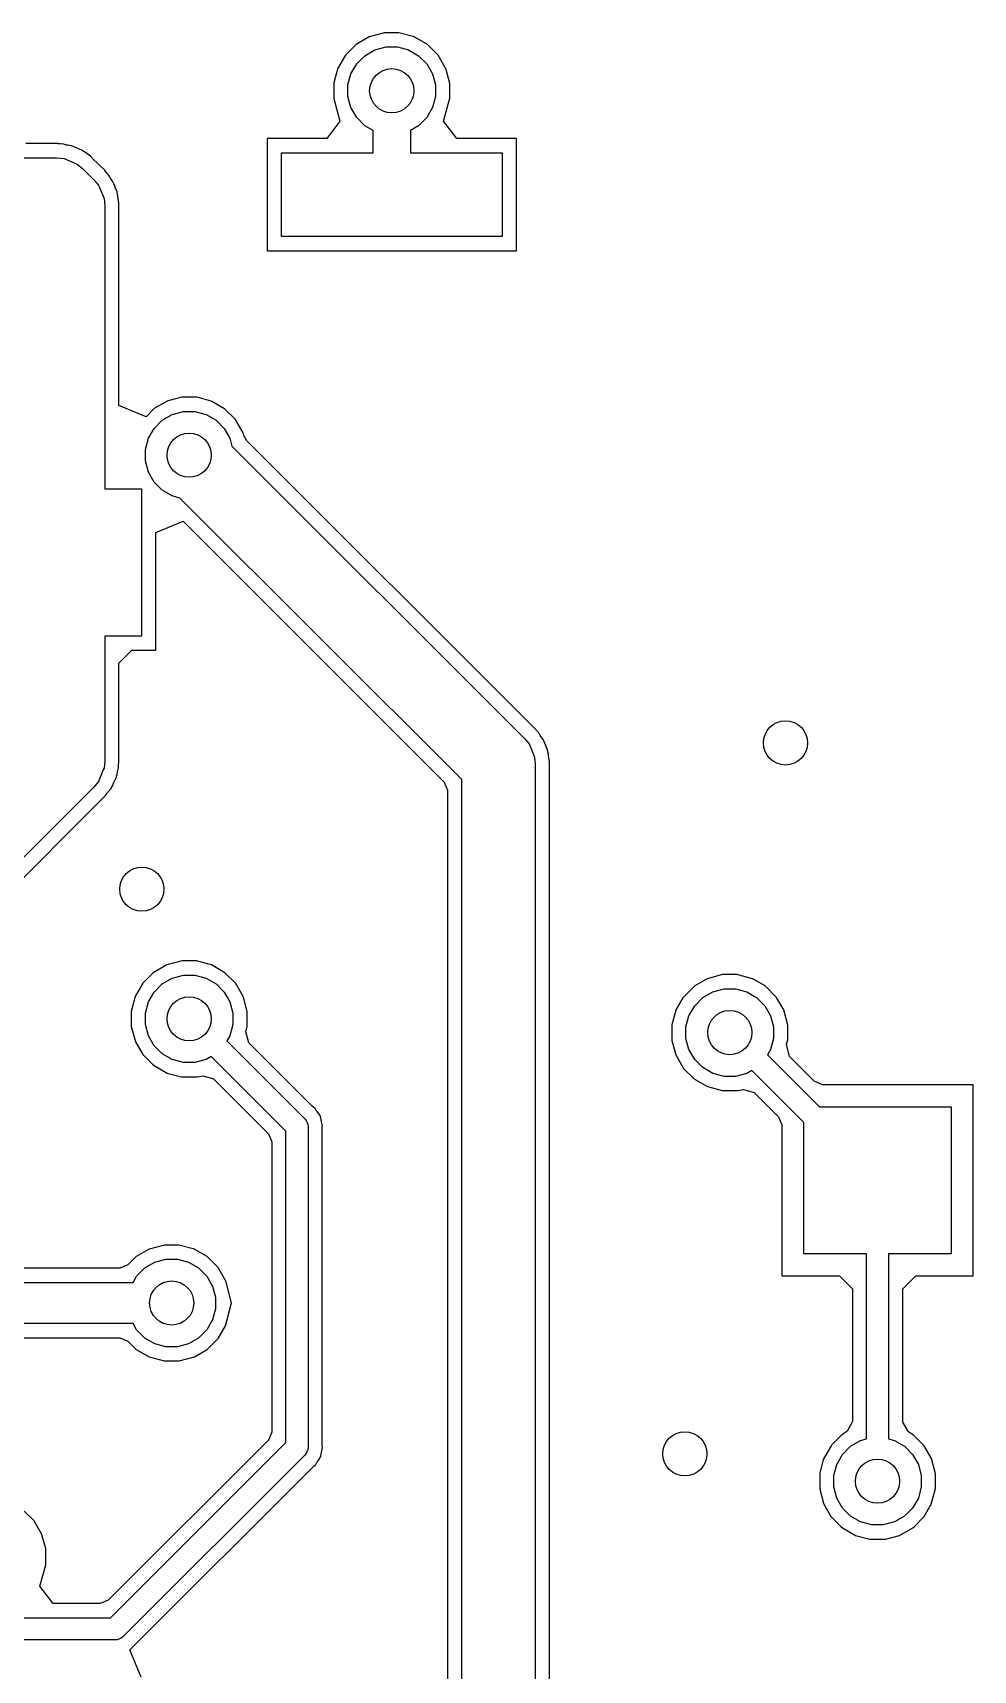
# Model space of a CAD drawing. Header units: inches. Extents: x 3.92 to 7.78, y -6.06 to -2.2.
# Drawn here: x 7.0378 to 7.2894, y -4.1154 to -3.6771 of the extents above; entities that cross this region are included whole.
import ezdxf

# ---------------------------------------------------------------- set-up
doc = ezdxf.new("R2010")
doc.units = ezdxf.units.IN
doc.header["$MEASUREMENT"] = 0
doc.layers.add('F.Cu', color=13, linetype='CONTINUOUS', true_color=0xc83434)

msp = doc.modelspace()

# ---------------------------------------------------------------- linework, layer by layer
at = {"layer": 'F.Cu', "linetype": 'CONTINUOUS'}
for p, q in [((7.12433, -3.68024), (7.12146, -3.68311)), ((7.12783, -3.67823), (7.12433, -3.68024)), ((7.13193, -3.67713), (7.12783, -3.67823)), ((7.12934, -3.68173), (7.13232, -3.68093)), ((7.13579, -3.67713), (7.13193, -3.67713)), ((7.13232, -3.68093), (7.1354, -3.68093)), ((7.1354, -3.68093), (7.13838, -3.68173)), ((7.13992, -3.67823), (7.13579, -3.67713)), ((7.14339, -3.68024), (7.13988, -3.67823)), ((7.13988, -3.67823), (7.13992, -3.67823)), ((7.14626, -3.68311), (7.14339, -3.68024)), ((7.12146, -3.68311), (7.11933, -3.68677)), ((7.12295, -3.68812), (7.12449, -3.68545)), ((7.12449, -3.68545), (7.12667, -3.68327)), ((7.12667, -3.68327), (7.12934, -3.68173)), ((7.13838, -3.68173), (7.14105, -3.68327)), ((7.14105, -3.68327), (7.14323, -3.68545)), ((7.14323, -3.68545), (7.14477, -3.68812)), ((7.14827, -3.68661), (7.14626, -3.68311)), ((7.11933, -3.68685), (7.11839, -3.69055)), ((7.11933, -3.68677), (7.11933, -3.68685)), ((7.12215, -3.6911), (7.12295, -3.68812)), ((7.14477, -3.68812), (7.14557, -3.6911)), ((7.14831, -3.68673), (7.14827, -3.68661)), ((7.14937, -3.69071), (7.14831, -3.68673)), ((7.11839, -3.69055), (7.11839, -3.69472)), ((7.12215, -3.69418), (7.12215, -3.6911)), ((7.12295, -3.69716), (7.12215, -3.69418)), ((7.14557, -3.69418), (7.14477, -3.69716)), ((7.14557, -3.6911), (7.14557, -3.69418)), ((7.14937, -3.69461), (7.14937, -3.69071)), ((7.11839, -3.69472), (7.12, -3.70083)), ((7.12449, -3.69983), (7.12295, -3.69716)), ((7.14477, -3.69716), (7.14323, -3.69983)), ((7.14772, -3.70083), (7.14937, -3.69461)), ((7.12, -3.70083), (7.11646, -3.70543)), ((7.12667, -3.70201), (7.12449, -3.69983)), ((7.12886, -3.70328), (7.12667, -3.70201)), ((7.14105, -3.70201), (7.13886, -3.70328)), ((7.14323, -3.69983), (7.14105, -3.70201)), ((7.15126, -3.70543), (7.14772, -3.70083)), ((7.04453, -3.70681), (7.03598, -3.70681)), ((7.04465, -3.70685), (7.04453, -3.70681)), ((7.0452, -3.70689), (7.04465, -3.70685)), ((7.04618, -3.70697), (7.0452, -3.70689)), ((7.04681, -3.70717), (7.04618, -3.70697)), ((7.0472, -3.70724), (7.04681, -3.70717)), ((7.04811, -3.70736), (7.0472, -3.70724)), ((7.04815, -3.70736), (7.04811, -3.70736)), ((7.04823, -3.7074), (7.04815, -3.70736)), ((7.0487, -3.70756), (7.04823, -3.7074)), ((7.05012, -3.70823), (7.0487, -3.70756)), ((7.11646, -3.70543), (7.10055, -3.70543)), ((7.10055, -3.70543), (7.10055, -3.73547)), ((7.12886, -3.70925), (7.12886, -3.70328)), ((7.13886, -3.70328), (7.13886, -3.70925)), ((7.1672, -3.70543), (7.15126, -3.70543)), ((7.1672, -3.73547), (7.1672, -3.70543)), ((7.02953, -3.71063), (7.04429, -3.71063)), ((7.04429, -3.71063), (7.04621, -3.71082)), ((7.04621, -3.71082), (7.04976, -3.71229)), ((7.05024, -3.70827), (7.05012, -3.70823)), ((7.05083, -3.7085), (7.05024, -3.70827)), ((7.05102, -3.70862), (7.05083, -3.7085)), ((7.05106, -3.70862), (7.05102, -3.70858)), ((7.05102, -3.70858), (7.05102, -3.70862)), ((7.05134, -3.70878), (7.05106, -3.70862)), ((7.05169, -3.70902), (7.05134, -3.70878)), ((7.05327, -3.7102), (7.05169, -3.70902)), ((7.05362, -3.71051), (7.05327, -3.7102)), ((7.0537, -3.71059), (7.05362, -3.71051)), ((7.05382, -3.71075), (7.0537, -3.71059)), ((7.05709, -3.7139), (7.05382, -3.71075)), ((7.10433, -3.73169), (7.10433, -3.70925)), ((7.10433, -3.70925), (7.12886, -3.70925)), ((7.13886, -3.70925), (7.16339, -3.70925)), ((7.16339, -3.70925), (7.16339, -3.73169)), ((7.04976, -3.71229), (7.04976, -3.71229)), ((7.04976, -3.71229), (7.05125, -3.71351)), ((7.05125, -3.71351), (7.0542, -3.71647)), ((7.05748, -3.71445), (7.05709, -3.7139)), ((7.05776, -3.71476), (7.05748, -3.71445)), ((7.05803, -3.71504), (7.05776, -3.71476)), ((7.05843, -3.71571), (7.05803, -3.71504)), ((7.05862, -3.71602), (7.05843, -3.71571)), ((7.05921, -3.71681), (7.05862, -3.71602)), ((7.0542, -3.71647), (7.05543, -3.71796)), ((7.05543, -3.71796), (7.05543, -3.71796)), ((7.05543, -3.71796), (7.0569, -3.72151)), ((7.05941, -3.71736), (7.05921, -3.71681)), ((7.05957, -3.7176), (7.05941, -3.71736)), ((7.05969, -3.71783), (7.05957, -3.7176)), ((7.05992, -3.71846), (7.05969, -3.71783)), ((7.05992, -3.71854), (7.05992, -3.71846)), ((7.06039, -3.71972), (7.05992, -3.71854)), ((7.06043, -3.71996), (7.06039, -3.71972)), ((7.06055, -3.72039), (7.06043, -3.71996)), ((7.06059, -3.72055), (7.06055, -3.72039)), ((7.06071, -3.72177), (7.06059, -3.72055)), ((7.0569, -3.72151), (7.05709, -3.72343)), ((7.05709, -3.72343), (7.05709, -3.78445)), ((7.06075, -3.72205), (7.06071, -3.72177)), ((7.06091, -3.72283), (7.06075, -3.72205)), ((7.06091, -3.77685), (7.06091, -3.72283)), ((7.16339, -3.73169), (7.10433, -3.73169)), ((7.10055, -3.73547), (7.1672, -3.73547)), ((7.06819, -3.77988), (7.06091, -3.77685)), ((7.07043, -3.77764), (7.06819, -3.77988)), ((7.07366, -3.77579), (7.07043, -3.77764)), ((7.07374, -3.77575), (7.07366, -3.77579)), ((7.07768, -3.77465), (7.07374, -3.77575)), ((7.08181, -3.77465), (7.07768, -3.77465)), ((7.08559, -3.77571), (7.08181, -3.77465)), ((7.08575, -3.77579), (7.08559, -3.77571)), ((7.08917, -3.77776), (7.08575, -3.77579)), ((7.0703, -3.783), (7.07248, -3.78082)), ((7.07248, -3.78082), (7.07515, -3.77928)), ((7.07515, -3.77928), (7.07813, -3.77848)), ((7.07813, -3.77848), (7.08121, -3.77848)), ((7.08121, -3.77848), (7.08419, -3.77928)), ((7.08419, -3.77928), (7.08686, -3.78082)), ((7.08686, -3.78082), (7.08904, -3.783)), ((7.08925, -3.77783), (7.08917, -3.77776)), ((7.09189, -3.78043), (7.08925, -3.77783)), ((7.09217, -3.78079), (7.09189, -3.78043)), ((7.09413, -3.78421), (7.09217, -3.78079)), ((7.05709, -3.78445), (7.05709, -3.79921)), ((7.06796, -3.78865), (7.06876, -3.78567)), ((7.06876, -3.78567), (7.0703, -3.783)), ((7.08904, -3.783), (7.09058, -3.78567)), ((7.09058, -3.78567), (7.09113, -3.78774)), ((7.09433, -3.78496), (7.09413, -3.78421)), ((7.09512, -3.7863), (7.09433, -3.78496)), ((7.1722, -3.86339), (7.09512, -3.7863)), ((7.06796, -3.79173), (7.06796, -3.78865)), ((7.09113, -3.78774), (7.16937, -3.86597)), ((7.06876, -3.79471), (7.06796, -3.79173)), ((7.0703, -3.79738), (7.06876, -3.79471)), ((7.05709, -3.79921), (7.06693, -3.79921)), ((7.06693, -3.79921), (7.06693, -3.83858)), ((7.07248, -3.79956), (7.0703, -3.79738)), ((7.07515, -3.8011), (7.07248, -3.79956)), ((7.07722, -3.80166), (7.07515, -3.8011)), ((7.15256, -3.87701), (7.07722, -3.80166)), ((7.07075, -3.81091), (7.07803, -3.80787)), ((7.07803, -3.80787), (7.14787, -3.87768)), ((7.07075, -3.84236), (7.07075, -3.81091)), ((7.06693, -3.83858), (7.05709, -3.83858)), ((7.05709, -3.83858), (7.05709, -3.87205)), ((7.06091, -3.84583), (7.06437, -3.84236)), ((7.06437, -3.84236), (7.07075, -3.84236)), ((7.06091, -3.87224), (7.06091, -3.84583)), ((7.17248, -3.8637), (7.1722, -3.86339)), ((7.1726, -3.8639), (7.17248, -3.8637)), ((7.17291, -3.86425), (7.1726, -3.8639)), ((7.17319, -3.86453), (7.17291, -3.86425)), ((7.17358, -3.8652), (7.17319, -3.86453)), ((7.17374, -3.86547), (7.17358, -3.8652)), ((7.16937, -3.86597), (7.17059, -3.86746)), ((7.17059, -3.86746), (7.1714, -3.86941)), ((7.1714, -3.86941), (7.17206, -3.87101)), ((7.17441, -3.86638), (7.17374, -3.86547)), ((7.17445, -3.8665), (7.17441, -3.86638)), ((7.17453, -3.86661), (7.17445, -3.8665)), ((7.17516, -3.86811), (7.17453, -3.86661)), ((7.17516, -3.86815), (7.17516, -3.86811)), ((7.17555, -3.86909), (7.17516, -3.86815)), ((7.17559, -3.86941), (7.17555, -3.86909)), ((7.17563, -3.86957), (7.17559, -3.86941)), ((7.17579, -3.87016), (7.17563, -3.86957)), ((7.0569, -3.87397), (7.05671, -3.87442)), ((7.05709, -3.87205), (7.0569, -3.87397)), ((7.06043, -3.87531), (7.06079, -3.87382)), ((7.06079, -3.87315), (7.06091, -3.87224)), ((7.06079, -3.87382), (7.06079, -3.87315)), ((7.17206, -3.87101), (7.17225, -3.87293)), ((7.17225, -3.87293), (7.17225, -4.18293)), ((7.17591, -3.87142), (7.17579, -3.87016)), ((7.17594, -3.87165), (7.17591, -3.87142)), ((7.17606, -3.87228), (7.17594, -3.87165)), ((7.17606, -3.94268), (7.17606, -3.87228)), ((7.05543, -3.87752), (7.0542, -3.87901)), ((7.05671, -3.87442), (7.05543, -3.87752)), ((7.05921, -3.87866), (7.05957, -3.8778)), ((7.05957, -3.8778), (7.05965, -3.8776)), ((7.05965, -3.8776), (7.06008, -3.87673)), ((7.06008, -3.87673), (7.0602, -3.87634)), ((7.0602, -3.87634), (7.06024, -3.87626)), ((7.06024, -3.87626), (7.06035, -3.87591)), ((7.06035, -3.87591), (7.06039, -3.87563)), ((7.06039, -3.87563), (7.06043, -3.87531)), ((7.14787, -3.87768), (7.14878, -3.87984)), ((7.15256, -4.18701), (7.15256, -3.87701)), ((7.0542, -3.87901), (6.9626, -3.97061)), ((6.96732, -3.9713), (7.05713, -3.88146)), ((7.05713, -3.88146), (7.05732, -3.88126)), ((7.05732, -3.88126), (7.05776, -3.88063)), ((7.05776, -3.88063), (7.05787, -3.88047)), ((7.05787, -3.88047), (7.05878, -3.87937)), ((7.05878, -3.87937), (7.05882, -3.87933)), ((7.05882, -3.87933), (7.05909, -3.87882)), ((7.05909, -3.87882), (7.05921, -3.87866)), ((7.14878, -3.87984), (7.14878, -4.14366)), ((7.07366, -3.92661), (7.07008, -3.9287)), ((7.07776, -3.92551), (7.07366, -3.92661)), ((7.08165, -3.92551), (7.07776, -3.92551)), ((7.08567, -3.92657), (7.08165, -3.92551)), ((7.08921, -3.9287), (7.08567, -3.92657)), ((7.07008, -3.9287), (7.0672, -3.93161)), ((7.07249, -3.93168), (7.07516, -3.93014)), ((7.07516, -3.93014), (7.07814, -3.92934)), ((7.07814, -3.92934), (7.08122, -3.92934)), ((7.08122, -3.92934), (7.0842, -3.93014)), ((7.0842, -3.93014), (7.08687, -3.93168)), ((7.09217, -3.93157), (7.08921, -3.9287)), ((7.21803, -3.93039), (7.21488, -3.9322)), ((7.21823, -3.93031), (7.21803, -3.93039)), ((7.22232, -3.92921), (7.21823, -3.93031)), ((7.22618, -3.92921), (7.22232, -3.92921)), ((7.23031, -3.93031), (7.22618, -3.92921)), ((7.23039, -3.93035), (7.23031, -3.93031)), ((7.2337, -3.93224), (7.23039, -3.93035)), ((7.06524, -3.93504), (7.06417, -3.93909)), ((7.06528, -3.93492), (7.06524, -3.93504)), ((7.06717, -3.93169), (7.06528, -3.93492)), ((7.0672, -3.93161), (7.06717, -3.93169)), ((7.06877, -3.93653), (7.07031, -3.93386)), ((7.07031, -3.93386), (7.07249, -3.93168)), ((7.08687, -3.93168), (7.08905, -3.93386)), ((7.08905, -3.93386), (7.09059, -3.93653)), ((7.09406, -3.93492), (7.09217, -3.93157)), ((7.09417, -3.93524), (7.09406, -3.93492)), ((7.0952, -3.93909), (7.09417, -3.93524)), ((7.21169, -3.93543), (7.2098, -3.93866)), ((7.21177, -3.93531), (7.21169, -3.93543)), ((7.21488, -3.9322), (7.21177, -3.93531)), ((7.21489, -3.93754), (7.21707, -3.93536)), ((7.21707, -3.93536), (7.21974, -3.93382)), ((7.21974, -3.93382), (7.22272, -3.93302)), ((7.22272, -3.93302), (7.2258, -3.93302)), ((7.2258, -3.93302), (7.22878, -3.93382)), ((7.22878, -3.93382), (7.23145, -3.93536)), ((7.23145, -3.93536), (7.23363, -3.93754)), ((7.23378, -3.93228), (7.2337, -3.93224)), ((7.23673, -3.93531), (7.23378, -3.93228)), ((7.23685, -3.93551), (7.23673, -3.93531)), ((7.2387, -3.93866), (7.23685, -3.93551)), ((7.06417, -3.93909), (7.06417, -3.94311)), ((7.06797, -3.93951), (7.06877, -3.93653)), ((7.06797, -3.94259), (7.06797, -3.93951)), ((7.09059, -3.93653), (7.09139, -3.93951)), ((7.09139, -3.93951), (7.09139, -3.94259)), ((7.0952, -3.94303), (7.0952, -3.93909)), ((7.2098, -3.93874), (7.20878, -3.94268)), ((7.2098, -3.93866), (7.2098, -3.93874)), ((7.21335, -3.94021), (7.21489, -3.93754)), ((7.23363, -3.93754), (7.23517, -3.94021)), ((7.2398, -3.94276), (7.2387, -3.93866)), ((7.06417, -3.94311), (7.06528, -3.94713)), ((7.06877, -3.94557), (7.06797, -3.94259)), ((7.09139, -3.94259), (7.09059, -3.94557)), ((7.09484, -3.94449), (7.0952, -3.94303)), ((7.17606, -4.15457), (7.17606, -3.94268)), ((7.20878, -3.94268), (7.20878, -3.94681)), ((7.21255, -3.94319), (7.21335, -3.94021)), ((7.21255, -3.94627), (7.21255, -3.94319)), ((7.23517, -3.94021), (7.23597, -3.94319)), ((7.23597, -3.94319), (7.23597, -3.94627)), ((7.2398, -3.94669), (7.2398, -3.94276)), ((7.06528, -3.94713), (7.06531, -3.9472)), ((7.06531, -3.9472), (7.06724, -3.95055)), ((7.07031, -3.94824), (7.06877, -3.94557)), ((7.07249, -3.95042), (7.07031, -3.94824)), ((7.09059, -3.94557), (7.08978, -3.94697)), ((7.08978, -3.94697), (7.11061, -3.9678)), ((7.09567, -3.94748), (7.09484, -3.94449)), ((7.1126, -3.96445), (7.09567, -3.94748)), ((7.20878, -3.94681), (7.2098, -3.95071)), ((7.21335, -3.94925), (7.21255, -3.94627)), ((7.23597, -3.94627), (7.23517, -3.94925)), ((7.23941, -3.94783), (7.2398, -3.94669)), ((7.2402, -3.9511), (7.23941, -3.94783)), ((7.06724, -3.95055), (7.06736, -3.95067)), ((7.06736, -3.95067), (7.06992, -3.95327)), ((7.07516, -3.95196), (7.07249, -3.95042)), ((7.07814, -3.95276), (7.07516, -3.95196)), ((7.08122, -3.95276), (7.07814, -3.95276)), ((7.0842, -3.95196), (7.08122, -3.95276)), ((7.0856, -3.95115), (7.0842, -3.95196)), ((7.10557, -3.97111), (7.0856, -3.95115)), ((7.2098, -3.95071), (7.21177, -3.95417)), ((7.21489, -3.95192), (7.21335, -3.94925)), ((7.21707, -3.9541), (7.21489, -3.95192)), ((7.23517, -3.94925), (7.23436, -3.95066)), ((7.23436, -3.95066), (7.24827, -3.96457)), ((7.24685, -3.95776), (7.2402, -3.9511)), ((7.06992, -3.95327), (7.07028, -3.95354)), ((7.07028, -3.95354), (7.07378, -3.95555)), ((7.07378, -3.95555), (7.0776, -3.95654)), ((7.0776, -3.95654), (7.08185, -3.95654)), ((7.08185, -3.95654), (7.08346, -3.95626)), ((7.08346, -3.95626), (7.08618, -3.95713)), ((7.08618, -3.95713), (7.10087, -3.97181)), ((7.21177, -3.95417), (7.21189, -3.95433)), ((7.21189, -3.95433), (7.21476, -3.95713)), ((7.21476, -3.95713), (7.2148, -3.95717)), ((7.2148, -3.95717), (7.21831, -3.95917)), ((7.21974, -3.95564), (7.21707, -3.9541)), ((7.22272, -3.95644), (7.21974, -3.95564)), ((7.2258, -3.95644), (7.22272, -3.95644)), ((7.22878, -3.95564), (7.2258, -3.95644)), ((7.23018, -3.95483), (7.22878, -3.95564)), ((7.24409, -3.96874), (7.23018, -3.95483)), ((7.21831, -3.95917), (7.22224, -3.96024)), ((7.22224, -3.96024), (7.2263, -3.96024)), ((7.2263, -3.96024), (7.22791, -3.95992)), ((7.22791, -3.95992), (7.23075, -3.96075)), ((7.23075, -3.96075), (7.23728, -3.96728)), ((7.24902, -3.95866), (7.24685, -3.95776)), ((7.28937, -3.95866), (7.24902, -3.95866)), ((7.28937, -4.00984), (7.28937, -3.95866)), ((7.11307, -3.96484), (7.1126, -3.96445)), ((7.11311, -3.96488), (7.11307, -3.96484)), ((7.11335, -3.96508), (7.11311, -3.96488)), ((7.11374, -3.96571), (7.11335, -3.96508)), ((7.11382, -3.96579), (7.11374, -3.96571)), ((7.11469, -3.96693), (7.11382, -3.96579)), ((7.24827, -3.96457), (7.28346, -3.96457)), ((7.28346, -3.96457), (7.28346, -4.00394)), ((7.11061, -3.9678), (7.11097, -3.96825)), ((7.11097, -3.96825), (7.11112, -3.9686)), ((7.11112, -3.9686), (7.11142, -3.96931)), ((7.11142, -3.96931), (7.11147, -3.96989)), ((7.11147, -3.96989), (7.11147, -4.0557)), ((7.1148, -3.9672), (7.11469, -3.96693)), ((7.11516, -3.96894), (7.1148, -3.9672)), ((7.1152, -3.96894), (7.11516, -3.96894)), ((7.11528, -3.96937), (7.1152, -3.96894)), ((7.11531, -3.96965), (7.11528, -3.96937)), ((7.11528, -3.9698), (7.11531, -3.96965)), ((7.11528, -4.05543), (7.11528, -3.9698)), ((7.23728, -3.96728), (7.23819, -3.96945)), ((7.23819, -3.96945), (7.23819, -4.00984)), ((7.24409, -4.00394), (7.24409, -3.96874)), ((7.10087, -3.97181), (7.10177, -3.97398)), ((7.10177, -3.97398), (7.10177, -4.05165)), ((7.10557, -4.05447), (7.10557, -3.97111)), ((7.06551, -4.00465), (7.06331, -4.00685)), ((7.06898, -4.00268), (7.06551, -4.00465)), ((7.07307, -4.00157), (7.06898, -4.00268)), ((7.07048, -4.00618), (7.07345, -4.00538)), ((7.07693, -4.00157), (7.07307, -4.00157)), ((7.07345, -4.00538), (7.07654, -4.00538)), ((7.07654, -4.00538), (7.07952, -4.00618)), ((7.08106, -4.00268), (7.07693, -4.00157)), ((7.08449, -4.00465), (7.08102, -4.00268)), ((7.08102, -4.00268), (7.08106, -4.00268)), ((7.0874, -4.00756), (7.08449, -4.00465)), ((7.26083, -4.00394), (7.24409, -4.00394)), ((7.26083, -4.00837), (7.26083, -4.00394)), ((7.28346, -4.00394), (7.26673, -4.00394)), ((7.26673, -4.00394), (7.26673, -4.00837)), ((7.06114, -4.00776), (7.00953, -4.00776)), ((7.06331, -4.00685), (7.06114, -4.00776)), ((7.06466, -4.01158), (7.06563, -4.0099)), ((7.06563, -4.0099), (7.06781, -4.00772)), ((7.06781, -4.00772), (7.07048, -4.00618)), ((7.07952, -4.00618), (7.08219, -4.00772)), ((7.08219, -4.00772), (7.08437, -4.0099)), ((7.08437, -4.0099), (7.08591, -4.01257)), ((7.08941, -4.01106), (7.0874, -4.00756)), ((7.23819, -4.00984), (7.25358, -4.00984)), ((7.25358, -4.00984), (7.25705, -4.01331)), ((7.26083, -4.05346), (7.26083, -4.00837)), ((7.26673, -4.00837), (7.26673, -4.05346)), ((7.27055, -4.01331), (7.27402, -4.00984)), ((7.27402, -4.00984), (7.28937, -4.00984)), ((7.00895, -4.01158), (7.06466, -4.01158)), ((7.08591, -4.01257), (7.08671, -4.01555)), ((7.08945, -4.01118), (7.08941, -4.01106)), ((7.09102, -4.01709), (7.08945, -4.01118)), ((7.25705, -4.01331), (7.25705, -4.04882)), ((7.27055, -4.04894), (7.27055, -4.01331)), ((7.08671, -4.01863), (7.08591, -4.02161)), ((7.08671, -4.01555), (7.08671, -4.01863)), ((7.08937, -4.02323), (7.09102, -4.01709)), ((7.06466, -4.0226), (7.01124, -4.0226)), ((7.06563, -4.02428), (7.06466, -4.0226)), ((7.08591, -4.02161), (7.08437, -4.02428)), ((7.01409, -4.02638), (7.0611, -4.02638)), ((7.0611, -4.02638), (7.06327, -4.02728)), ((7.06327, -4.02728), (7.06551, -4.02953)), ((7.06781, -4.02646), (7.06563, -4.02428)), ((7.07048, -4.028), (7.06781, -4.02646)), ((7.08219, -4.02646), (7.07952, -4.028)), ((7.08437, -4.02428), (7.08219, -4.02646)), ((7.08449, -4.02953), (7.08744, -4.02657)), ((7.08744, -4.02657), (7.08937, -4.02323)), ((7.06551, -4.02953), (7.06894, -4.0315)), ((7.06894, -4.0315), (7.07303, -4.0326)), ((7.07345, -4.0288), (7.07048, -4.028)), ((7.07654, -4.0288), (7.07345, -4.0288)), ((7.07952, -4.028), (7.07654, -4.0288)), ((7.07697, -4.0326), (7.0811, -4.0315)), ((7.08106, -4.0315), (7.08449, -4.02953)), ((7.0811, -4.0315), (7.08106, -4.0315)), ((7.07303, -4.0326), (7.07697, -4.0326)), ((7.25705, -4.04882), (7.25567, -4.05142)), ((7.27209, -4.05161), (7.27055, -4.04894)), ((7.10087, -4.05382), (7.05799, -4.09665)), ((7.10177, -4.05165), (7.10087, -4.05382)), ((7.25421, -4.0524), (7.2515, -4.05512)), ((7.25437, -4.05228), (7.25421, -4.0524)), ((7.25567, -4.05142), (7.25437, -4.05228)), ((7.25926, -4.05388), (7.26083, -4.05346)), ((7.26673, -4.05346), (7.2683, -4.05388)), ((7.27339, -4.05244), (7.27209, -4.05161)), ((7.27343, -4.05244), (7.27339, -4.05244)), ((7.27602, -4.05508), (7.27343, -4.05244)), ((7.05866, -4.10138), (7.10557, -4.05447)), ((7.11061, -4.05778), (7.06197, -4.10642)), ((7.11097, -4.05734), (7.11061, -4.05778)), ((7.11142, -4.05627), (7.11097, -4.05734)), ((7.11147, -4.0557), (7.11142, -4.05627)), ((7.11398, -4.05957), (7.11492, -4.05819)), ((7.11492, -4.05803), (7.11531, -4.05579)), ((7.11492, -4.05819), (7.11496, -4.05803)), ((7.11496, -4.05803), (7.11492, -4.05803)), ((7.11531, -4.05579), (7.11528, -4.05543)), ((7.25134, -4.05535), (7.24925, -4.05894)), ((7.2515, -4.05512), (7.25134, -4.05535)), ((7.25287, -4.06027), (7.25441, -4.0576)), ((7.25441, -4.0576), (7.25659, -4.05542)), ((7.25659, -4.05542), (7.25926, -4.05388)), ((7.2683, -4.05388), (7.27097, -4.05542)), ((7.27097, -4.05542), (7.27315, -4.0576)), ((7.27315, -4.0576), (7.27469, -4.06027)), ((7.27622, -4.05535), (7.27602, -4.05508)), ((7.27819, -4.0587), (7.27622, -4.05535)), ((7.06378, -4.10996), (7.11299, -4.06079)), ((7.11299, -4.06079), (7.11339, -4.06047)), ((7.11339, -4.06047), (7.11358, -4.06028)), ((7.11358, -4.06028), (7.11386, -4.0598)), ((7.11386, -4.0598), (7.11398, -4.05957)), ((7.24925, -4.05902), (7.24831, -4.06264)), ((7.24925, -4.05894), (7.24925, -4.05902)), ((7.25207, -4.06325), (7.25287, -4.06027)), ((7.27469, -4.06027), (7.27549, -4.06325)), ((7.27929, -4.0628), (7.27819, -4.0587)), ((7.24831, -4.06264), (7.24831, -4.06693)), ((7.24831, -4.06693), (7.24929, -4.07063)), ((7.25207, -4.06633), (7.25207, -4.06325)), ((7.25287, -4.06931), (7.25207, -4.06633)), ((7.27549, -4.06633), (7.27469, -4.06931)), ((7.27549, -4.06325), (7.27549, -4.06633)), ((7.27815, -4.07091), (7.27929, -4.06673)), ((7.27929, -4.06673), (7.27929, -4.0628)), ((7.24929, -4.07063), (7.24937, -4.07079)), ((7.24937, -4.07079), (7.2513, -4.07425)), ((7.25441, -4.07198), (7.25287, -4.06931)), ((7.27469, -4.06931), (7.27315, -4.07198)), ((7.27626, -4.07425), (7.27815, -4.07091)), ((7.03819, -4.07543), (7.03555, -4.07276)), ((7.03827, -4.07555), (7.03819, -4.07543)), ((7.0402, -4.0789), (7.03827, -4.07555)), ((7.2513, -4.07425), (7.25138, -4.07433)), ((7.25138, -4.07433), (7.25402, -4.07701)), ((7.25659, -4.07416), (7.25441, -4.07198)), ((7.25926, -4.0757), (7.25659, -4.07416)), ((7.26224, -4.0765), (7.25926, -4.0757)), ((7.2683, -4.0757), (7.26532, -4.0765)), ((7.27097, -4.07416), (7.2683, -4.0757)), ((7.27315, -4.07198), (7.27097, -4.07416)), ((7.27354, -4.07701), (7.27618, -4.07433)), ((7.27618, -4.07433), (7.27626, -4.07425)), ((7.04031, -4.07917), (7.0402, -4.0789)), ((7.04134, -4.08283), (7.04031, -4.07917)), ((7.25402, -4.07701), (7.25437, -4.07728)), ((7.25437, -4.07728), (7.25787, -4.07929)), ((7.25787, -4.07929), (7.26169, -4.08028)), ((7.26532, -4.0765), (7.26224, -4.0765)), ((7.26587, -4.08028), (7.26969, -4.07929)), ((7.26969, -4.07929), (7.27319, -4.07728)), ((7.27319, -4.07728), (7.27354, -4.07701)), ((7.04134, -4.08713), (7.04134, -4.08283)), ((7.26169, -4.08028), (7.26587, -4.08028)), ((7.03972, -4.09287), (7.04134, -4.08713)), ((7.04327, -4.09756), (7.03972, -4.09287)), ((7.05583, -4.09756), (7.04327, -4.09756)), ((7.05799, -4.09665), (7.05583, -4.09756)), ((6.94793, -4.10138), (7.05866, -4.10138)), ((7.06197, -4.10642), (7.06153, -4.10679)), ((7.05989, -4.10728), (6.94793, -4.10728)), ((7.06046, -4.10723), (7.05989, -4.10728)), ((7.06153, -4.10679), (7.06046, -4.10723)), ((7.06681, -4.11724), (7.06378, -4.10996))]:
    msp.add_line(p, q, dxfattribs=at)
at = {"layer": 'F.Cu'}
for centre in [(7.13386, -3.69264), (7.13386, -3.69264), (7.07967, -3.79019), (7.07967, -3.79019), (7.23917, -3.8672), (7.23917, -3.8672), (7.06702, -3.90635), (7.06702, -3.90635), (7.07968, -3.94105), (7.07968, -3.94105), (7.22426, -3.94473), (7.22426, -3.94473), (7.075, -4.01709), (7.075, -4.01709), (7.21224, -4.05745), (7.21224, -4.05745), (7.26378, -4.06479), (7.26378, -4.06479)]:
    msp.add_circle(centre, 0.00591, dxfattribs=at)

doc.saveas('drawing.dxf')
